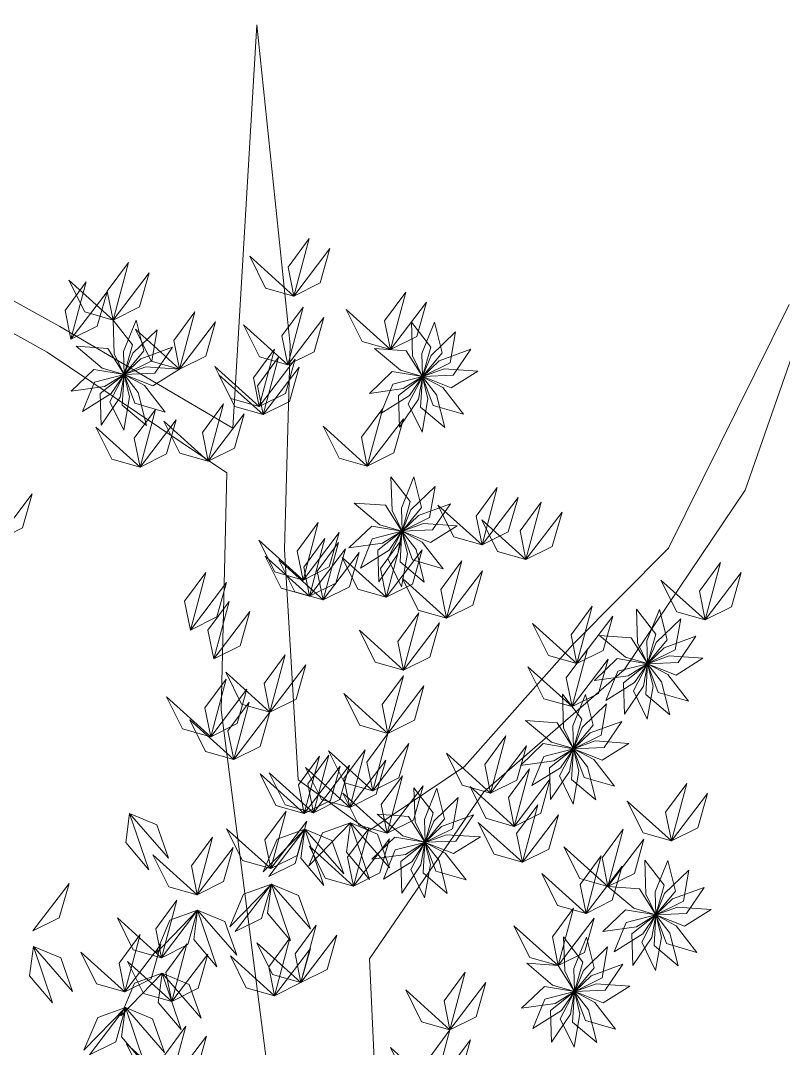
# Model space of a CAD drawing. Header units: inches. Extents: x 15 to 22798, y 21 to 21519.
# Drawn here: x 14761.8 to 14838.7, y 12548.8 to 12652.4 of the extents above; entities that cross this region are included whole.
import ezdxf

# ---------------------------------------------------------------- set-up
doc = ezdxf.new("R2010")
doc.units = ezdxf.units.IN
doc.header["$MEASUREMENT"] = 0
doc.layers.add('ARREDAMENTO', color=8, linetype='Continuous', lineweight=13)

msp = doc.modelspace()

# ---------------------------------------------------------------- linework, layer by layer
at = {"layer": 'ARREDAMENTO', "linetype": 'Continuous', "lineweight": 0}
for points in [[(14839.25, 12623.81), (14827.09, 12599.26), (14817.46, 12589.55), (14806.54, 12577.26), (14796.9, 12570.77), (14789.78, 12575.9), (14788.41, 12599.11), (14788.97, 12619.75), (14785.62, 12651.97), (14783.2, 12611.34), (14765.75, 12621.59), (14737.97, 12636.96), (14732.75, 12652.41), (14737.98, 12633.74), (14764.47, 12619.01), (14782.57, 12606.83), (14782.02, 12582.97), (14788.66, 12531.41)], [(14851.22, 12527.78), (14838.31, 12530.96), (14822.86, 12525.74), (14805.46, 12523.09), (14798.35, 12528.22), (14796.95, 12557.88), (14808.49, 12574.69), (14822.63, 12586.99), (14834.81, 12605.09), (14842.46, 12627.04)]]:
    msp.add_lwpolyline(points, dxfattribs=at)
at = {"layer": 'ARREDAMENTO', "lineweight": 0}
for points in [[(14789.34, 12624.65), (14788.76, 12627.56), (14790.89, 12630.45), (14789.34, 12624.65)], [(14789.34, 12624.65), (14792, 12625.97), (14792.98, 12629.43), (14789.34, 12624.65)], [(14771.12, 12622.24), (14770.54, 12625.15), (14772.67, 12628.04), (14771.12, 12622.24)], [(14789.34, 12624.65), (14786.49, 12625.46), (14784.89, 12628.67), (14789.34, 12624.65)], [(14771.12, 12622.24), (14773.78, 12623.56), (14774.75, 12627.01), (14771.12, 12622.24)], [(14766.87, 12620.3), (14766.29, 12623.2), (14768.42, 12626.09), (14766.87, 12620.3)], [(14771.12, 12622.24), (14768.27, 12623.05), (14766.67, 12626.26), (14771.12, 12622.24)], [(14766.87, 12620.3), (14769.53, 12621.62), (14770.51, 12625.07), (14766.87, 12620.3)], [(14799.06, 12619.27), (14798.48, 12622.17), (14800.61, 12625.06), (14799.06, 12619.27)], [(14799.06, 12619.27), (14801.72, 12620.59), (14802.69, 12624.04), (14799.06, 12619.27)], [(14777.82, 12617.29), (14777.24, 12620.19), (14779.36, 12623.08), (14777.82, 12617.29)], [(14788.73, 12617.72), (14788.14, 12620.63), (14790.27, 12623.52), (14788.73, 12617.72)], [(14799.06, 12619.27), (14796.21, 12620.07), (14794.61, 12623.29), (14799.06, 12619.27)], [(14771.12, 12622.24), (14771.24, 12618.83), (14772.25, 12616.76), (14773.08, 12619.73), (14771.12, 12622.24)], [(14773.45, 12622.22), (14772.18, 12619.06), (14772.25, 12616.75), (14774.22, 12619.13), (14773.45, 12622.22)], [(14777.82, 12617.29), (14780.48, 12618.61), (14781.45, 12622.06), (14777.82, 12617.29)], [(14788.73, 12617.72), (14785.87, 12618.53), (14784.27, 12621.74), (14788.73, 12617.72)], [(14788.73, 12617.72), (14791.38, 12619.04), (14792.36, 12622.49), (14788.73, 12617.72)], [(14801.19, 12622.03), (14801.31, 12618.63), (14802.31, 12616.55), (14803.14, 12619.52), (14801.19, 12622.03)], [(14803.52, 12622.01), (14802.24, 12618.85), (14802.31, 12616.55), (14804.28, 12618.92), (14803.52, 12622.01)], [(14775.57, 12621.25), (14773.12, 12618.89), (14772.25, 12616.75), (14775.01, 12618.12), (14775.57, 12621.25)], [(14777.82, 12617.29), (14774.97, 12618.09), (14773.37, 12621.31), (14777.82, 12617.29)], [(14805.64, 12621.05), (14803.19, 12618.68), (14802.31, 12616.54), (14805.08, 12617.92), (14805.64, 12621.05)], [(14767.41, 12619.59), (14770.02, 12617.4), (14772.24, 12616.76), (14770.59, 12619.36), (14767.41, 12619.59)], [(14777.12, 12619.51), (14773.92, 12618.34), (14772.25, 12616.75), (14775.33, 12616.88), (14777.12, 12619.51)], [(14785.84, 12613.52), (14785.26, 12616.42), (14787.38, 12619.31), (14785.84, 12613.52)], [(14786.25, 12612.71), (14785.66, 12615.62), (14787.79, 12618.51), (14786.25, 12612.71)], [(14797.48, 12619.38), (14800.09, 12617.19), (14802.3, 12616.55), (14800.65, 12619.15), (14797.48, 12619.38)], [(14807.18, 12619.3), (14803.98, 12618.14), (14802.32, 12616.54), (14805.4, 12616.67), (14807.18, 12619.3)], [(14777.82, 12617.29), (14774.42, 12617.53), (14772.25, 12616.74), (14775.12, 12615.61), (14777.82, 12617.29)], [(14785.84, 12613.52), (14782.99, 12614.32), (14781.39, 12617.54), (14785.84, 12613.52)], [(14785.84, 12613.52), (14788.49, 12614.84), (14789.47, 12618.29), (14785.84, 12613.52)], [(14786.25, 12612.71), (14788.9, 12614.03), (14789.88, 12617.49), (14786.25, 12612.71)], [(14766.9, 12615.06), (14770.27, 12615.53), (14772.23, 12616.75), (14769.19, 12617.26), (14766.9, 12615.06)], [(14768.05, 12613.03), (14770.94, 12614.84), (14772.23, 12616.75), (14769.25, 12615.98), (14768.05, 12613.03)], [(14769.92, 12611.65), (14771.83, 12614.47), (14772.24, 12616.74), (14769.82, 12614.83), (14769.92, 12611.65)], [(14772.2, 12611.14), (14772.79, 12614.5), (14772.24, 12616.74), (14770.81, 12614.01), (14772.2, 12611.14)], [(14774.48, 12611.61), (14773.66, 12614.92), (14772.24, 12616.74), (14772.05, 12613.66), (14774.48, 12611.61)], [(14776.38, 12612.96), (14774.28, 12615.65), (14772.25, 12616.74), (14773.32, 12613.85), (14776.38, 12612.96)], [(14786.25, 12612.71), (14783.39, 12613.52), (14781.79, 12616.73), (14786.25, 12612.71)], [(14796.96, 12614.85), (14800.34, 12615.33), (14802.3, 12616.54), (14799.26, 12617.06), (14796.96, 12614.85)], [(14798.11, 12612.82), (14801, 12614.63), (14802.3, 12616.54), (14799.31, 12615.77), (14798.11, 12612.82)], [(14799.99, 12611.44), (14801.89, 12614.26), (14802.3, 12616.53), (14799.88, 12614.62), (14799.99, 12611.44)], [(14802.26, 12610.94), (14802.85, 12614.29), (14802.3, 12616.53), (14800.87, 12613.8), (14802.26, 12610.94)], [(14804.54, 12611.4), (14803.72, 12614.71), (14802.31, 12616.53), (14802.11, 12613.45), (14804.54, 12611.4)], [(14806.44, 12612.76), (14804.34, 12615.44), (14802.31, 12616.53), (14803.38, 12613.64), (14806.44, 12612.76)], [(14807.89, 12617.08), (14804.49, 12617.32), (14802.32, 12616.54), (14805.18, 12615.4), (14807.89, 12617.08)], [(14780.7, 12608.02), (14780.12, 12610.92), (14782.25, 12613.81), (14780.7, 12608.02)], [(14796.74, 12607.51), (14796.16, 12610.42), (14798.29, 12613.31), (14796.74, 12607.51)], [(14773.84, 12607.42), (14773.25, 12610.33), (14775.38, 12613.22), (14773.84, 12607.42)], [(14780.7, 12608.02), (14783.36, 12609.34), (14784.33, 12612.79), (14780.7, 12608.02)], [(14796.74, 12607.51), (14799.4, 12608.84), (14800.38, 12612.29), (14796.74, 12607.51)], [(14773.84, 12607.42), (14770.99, 12608.23), (14769.39, 12611.44), (14773.84, 12607.42)], [(14773.84, 12607.42), (14776.49, 12608.74), (14777.47, 12612.19), (14773.84, 12607.42)], [(14780.7, 12608.02), (14777.85, 12608.82), (14776.25, 12612.04), (14780.7, 12608.02)], [(14796.74, 12607.51), (14793.89, 12608.32), (14792.29, 12611.53), (14796.74, 12607.51)], [(14799.11, 12606.45), (14799.23, 12603.04), (14800.24, 12600.97), (14801.07, 12603.94), (14799.11, 12606.45)], [(14801.44, 12606.43), (14800.17, 12603.27), (14800.24, 12600.96), (14802.21, 12603.34), (14801.44, 12606.43)], [(14803.57, 12605.46), (14801.11, 12603.1), (14800.24, 12600.96), (14803, 12602.33), (14803.57, 12605.46)], [(14808.3, 12599.58), (14807.72, 12602.49), (14809.84, 12605.38), (14808.3, 12599.58)], [(14759.34, 12599.97), (14761.99, 12601.29), (14762.97, 12604.74), (14759.34, 12599.97)], [(14808.3, 12599.58), (14810.95, 12600.9), (14811.93, 12604.35), (14808.3, 12599.58)], [(14795.4, 12603.8), (14798.01, 12601.61), (14800.23, 12600.96), (14798.58, 12603.57), (14795.4, 12603.8)], [(14805.11, 12603.72), (14801.91, 12602.55), (14800.24, 12600.96), (14803.32, 12601.09), (14805.11, 12603.72)], [(14808.3, 12599.58), (14805.45, 12600.39), (14803.85, 12603.6), (14808.3, 12599.58)], [(14812.73, 12598.1), (14812.14, 12601.01), (14814.27, 12603.9), (14812.73, 12598.1)], [(14812.73, 12598.1), (14809.87, 12598.91), (14808.28, 12602.12), (14812.73, 12598.1)], [(14812.73, 12598.1), (14815.38, 12599.42), (14816.36, 12602.87), (14812.73, 12598.1)], [(14790.26, 12596.04), (14789.67, 12598.95), (14791.8, 12601.84), (14790.26, 12596.04)], [(14794.89, 12599.27), (14798.26, 12599.74), (14800.23, 12600.96), (14797.18, 12601.47), (14794.89, 12599.27)], [(14796.04, 12597.24), (14798.93, 12599.05), (14800.23, 12600.95), (14797.24, 12600.19), (14796.04, 12597.24)], [(14797.91, 12595.86), (14799.82, 12598.68), (14800.23, 12600.95), (14797.81, 12599.04), (14797.91, 12595.86)], [(14800.19, 12595.35), (14800.78, 12598.71), (14800.23, 12600.95), (14798.8, 12598.22), (14800.19, 12595.35)], [(14802.47, 12595.82), (14801.65, 12599.13), (14800.23, 12600.95), (14800.04, 12597.87), (14802.47, 12595.82)], [(14805.81, 12601.5), (14802.41, 12601.74), (14800.24, 12600.95), (14803.11, 12599.82), (14805.81, 12601.5)], [(14804.37, 12597.17), (14802.27, 12599.86), (14800.24, 12600.95), (14801.31, 12598.06), (14804.37, 12597.17)], [(14790.26, 12596.04), (14787.41, 12596.85), (14785.81, 12600.06), (14790.26, 12596.04)], [(14790.26, 12596.04), (14792.91, 12597.37), (14793.89, 12600.82), (14790.26, 12596.04)], [(14790.92, 12594.42), (14790.33, 12597.33), (14792.46, 12600.22), (14790.92, 12594.42)], [(14792.28, 12594.04), (14791.7, 12596.94), (14793.82, 12599.83), (14792.28, 12594.04)], [(14798.65, 12594.3), (14798.06, 12597.21), (14800.19, 12600.1), (14798.65, 12594.3)], [(14790.92, 12594.42), (14793.57, 12595.74), (14794.55, 12599.2), (14790.92, 12594.42)], [(14792.28, 12594.04), (14794.94, 12595.36), (14795.91, 12598.81), (14792.28, 12594.04)], [(14798.65, 12594.3), (14801.3, 12595.62), (14802.28, 12599.08), (14798.65, 12594.3)], [(14790.92, 12594.42), (14788.06, 12595.23), (14786.46, 12598.44), (14790.92, 12594.42)], [(14792.28, 12594.04), (14789.43, 12594.84), (14787.83, 12598.06), (14792.28, 12594.04)], [(14798.65, 12594.3), (14795.8, 12595.11), (14794.2, 12598.32), (14798.65, 12594.3)], [(14804.73, 12592.2), (14804.15, 12595.1), (14806.27, 12597.99), (14804.73, 12592.2)], [(14830.78, 12592.02), (14830.2, 12594.93), (14832.32, 12597.82), (14830.78, 12592.02)], [(14778.91, 12591), (14778.33, 12593.91), (14780.46, 12596.8), (14778.91, 12591)], [(14804.73, 12592.2), (14807.38, 12593.52), (14808.36, 12596.97), (14804.73, 12592.2)], [(14830.78, 12592.02), (14833.44, 12593.34), (14834.41, 12596.79), (14830.78, 12592.02)], [(14778.91, 12591), (14781.57, 12592.33), (14782.55, 12595.78), (14778.91, 12591)], [(14804.73, 12592.2), (14801.88, 12593), (14800.28, 12596.21), (14804.73, 12592.2)], [(14830.78, 12592.02), (14827.93, 12592.83), (14826.33, 12596.04), (14830.78, 12592.02)], [(14781.27, 12588.09), (14780.68, 12591), (14782.81, 12593.89), (14781.27, 12588.09)], [(14781.27, 12588.09), (14783.92, 12589.41), (14784.9, 12592.87), (14781.27, 12588.09)], [(14800.39, 12586.96), (14799.8, 12589.86), (14801.93, 12592.75), (14800.39, 12586.96)], [(14817.86, 12587.63), (14817.27, 12590.53), (14819.4, 12593.42), (14817.86, 12587.63)], [(14823.86, 12593.1), (14823.98, 12589.7), (14824.99, 12587.62), (14825.82, 12590.59), (14823.86, 12593.1)], [(14826.19, 12593.08), (14824.92, 12589.92), (14824.99, 12587.62), (14826.96, 12590), (14826.19, 12593.08)], [(14800.39, 12586.96), (14803.04, 12588.28), (14804.02, 12591.73), (14800.39, 12586.96)], [(14817.86, 12587.63), (14815, 12588.43), (14813.4, 12591.65), (14817.86, 12587.63)], [(14817.86, 12587.63), (14820.51, 12588.95), (14821.49, 12592.4), (14817.86, 12587.63)], [(14828.32, 12592.12), (14825.86, 12589.75), (14824.99, 12587.62), (14827.76, 12588.99), (14828.32, 12592.12)], [(14800.39, 12586.96), (14797.54, 12587.77), (14795.94, 12590.98), (14800.39, 12586.96)], [(14820.15, 12590.45), (14822.76, 12588.26), (14824.98, 12587.62), (14823.33, 12590.22), (14820.15, 12590.45)], [(14829.86, 12590.37), (14826.66, 12589.21), (14824.99, 12587.61), (14828.08, 12587.74), (14829.86, 12590.37)], [(14786.92, 12582.72), (14786.33, 12585.62), (14788.46, 12588.51), (14786.92, 12582.72)], [(14817.38, 12583.28), (14816.79, 12586.18), (14818.92, 12589.07), (14817.38, 12583.28)], [(14786.92, 12582.72), (14789.57, 12584.04), (14790.55, 12587.49), (14786.92, 12582.72)], [(14817.38, 12583.28), (14820.03, 12584.6), (14821.01, 12588.05), (14817.38, 12583.28)], [(14819.64, 12585.92), (14823.02, 12586.4), (14824.98, 12587.61), (14821.93, 12588.13), (14819.64, 12585.92)], [(14820.79, 12583.9), (14823.68, 12585.7), (14824.98, 12587.61), (14821.99, 12586.84), (14820.79, 12583.9)], [(14822.66, 12582.51), (14824.57, 12585.34), (14824.98, 12587.61), (14822.56, 12585.69), (14822.66, 12582.51)], [(14824.94, 12582.01), (14825.53, 12585.36), (14824.98, 12587.6), (14823.55, 12584.87), (14824.94, 12582.01)], [(14827.22, 12582.47), (14826.4, 12585.78), (14824.98, 12587.6), (14824.79, 12584.52), (14827.22, 12582.47)], [(14830.56, 12588.15), (14827.16, 12588.39), (14824.99, 12587.61), (14827.86, 12586.47), (14830.56, 12588.15)], [(14829.12, 12583.83), (14827.02, 12586.51), (14824.99, 12587.6), (14826.06, 12584.71), (14829.12, 12583.83)], [(14786.92, 12582.72), (14784.07, 12583.53), (14782.47, 12586.74), (14786.92, 12582.72)], [(14798.82, 12580.59), (14798.24, 12583.5), (14800.37, 12586.39), (14798.82, 12580.59)], [(14817.38, 12583.28), (14814.52, 12584.08), (14812.93, 12587.29), (14817.38, 12583.28)], [(14780.97, 12580.25), (14780.38, 12583.16), (14782.51, 12586.05), (14780.97, 12580.25)], [(14798.82, 12580.59), (14801.48, 12581.92), (14802.45, 12585.37), (14798.82, 12580.59)], [(14780.97, 12580.25), (14778.12, 12581.06), (14776.52, 12584.27), (14780.97, 12580.25)], [(14780.97, 12580.25), (14783.62, 12581.57), (14784.6, 12585.03), (14780.97, 12580.25)], [(14798.82, 12580.59), (14795.97, 12581.4), (14794.37, 12584.61), (14798.82, 12580.59)], [(14816.4, 12584.53), (14816.52, 12581.13), (14817.52, 12579.05), (14818.35, 12582.02), (14816.4, 12584.53)], [(14818.73, 12584.51), (14817.45, 12581.35), (14817.53, 12579.05), (14819.49, 12581.42), (14818.73, 12584.51)], [(14783.29, 12577.94), (14782.7, 12580.85), (14784.83, 12583.74), (14783.29, 12577.94)], [(14820.85, 12583.55), (14818.4, 12581.18), (14817.53, 12579.04), (14820.29, 12580.42), (14820.85, 12583.55)], [(14783.29, 12577.94), (14785.94, 12579.27), (14786.92, 12582.72), (14783.29, 12577.94)], [(14783.29, 12577.94), (14780.43, 12578.75), (14778.84, 12581.96), (14783.29, 12577.94)], [(14812.69, 12581.88), (14815.3, 12579.69), (14817.52, 12579.05), (14815.86, 12581.65), (14812.69, 12581.88)], [(14822.4, 12581.8), (14819.2, 12580.64), (14817.53, 12579.04), (14820.61, 12579.17), (14822.4, 12581.8)], [(14797.28, 12574.8), (14796.7, 12577.7), (14798.82, 12580.59), (14797.28, 12574.8)], [(14809.16, 12574.56), (14808.58, 12577.46), (14810.71, 12580.35), (14809.16, 12574.56)], [(14797.28, 12574.8), (14799.93, 12576.12), (14800.91, 12579.57), (14797.28, 12574.8)], [(14809.16, 12574.56), (14811.82, 12575.88), (14812.79, 12579.33), (14809.16, 12574.56)], [(14812.18, 12577.35), (14815.55, 12577.83), (14817.51, 12579.04), (14814.47, 12579.56), (14812.18, 12577.35)], [(14823.1, 12579.58), (14819.7, 12579.82), (14817.53, 12579.04), (14820.4, 12577.9), (14823.1, 12579.58)], [(14790.38, 12572.5), (14789.8, 12575.41), (14791.92, 12578.3), (14790.38, 12572.5)], [(14791.32, 12572.59), (14790.73, 12575.5), (14792.86, 12578.39), (14791.32, 12572.59)], [(14797.28, 12574.8), (14794.43, 12575.61), (14792.83, 12578.82), (14797.28, 12574.8)], [(14794.98, 12573.13), (14794.39, 12576.03), (14796.52, 12578.92), (14794.98, 12573.13)], [(14809.16, 12574.56), (14806.31, 12575.36), (14804.71, 12578.58), (14809.16, 12574.56)], [(14813.33, 12575.32), (14816.22, 12577.13), (14817.51, 12579.04), (14814.53, 12578.27), (14813.33, 12575.32)], [(14815.2, 12573.94), (14817.11, 12576.76), (14817.51, 12579.03), (14815.1, 12577.12), (14815.2, 12573.94)], [(14817.48, 12573.44), (14818.07, 12576.79), (14817.52, 12579.03), (14816.09, 12576.3), (14817.48, 12573.44)], [(14819.76, 12573.9), (14818.93, 12577.21), (14817.52, 12579.03), (14817.33, 12575.95), (14819.76, 12573.9)], [(14821.66, 12575.26), (14819.56, 12577.94), (14817.52, 12579.03), (14818.6, 12576.14), (14821.66, 12575.26)], [(14790.38, 12572.5), (14793.03, 12573.83), (14794.01, 12577.28), (14790.38, 12572.5)], [(14794.98, 12573.13), (14792.12, 12573.93), (14790.52, 12577.15), (14794.98, 12573.13)], [(14791.32, 12572.59), (14793.97, 12573.92), (14794.95, 12577.37), (14791.32, 12572.59)], [(14794.98, 12573.13), (14797.63, 12574.45), (14798.61, 12577.9), (14794.98, 12573.13)], [(14790.38, 12572.5), (14787.53, 12573.31), (14785.93, 12576.52), (14790.38, 12572.5)], [(14791.32, 12572.59), (14788.46, 12573.4), (14786.86, 12576.61), (14791.32, 12572.59)], [(14798.74, 12570.53), (14798.15, 12573.43), (14800.28, 12576.32), (14798.74, 12570.53)], [(14811.55, 12571.22), (14810.97, 12574.13), (14813.09, 12577.02), (14811.55, 12571.22)], [(14811.55, 12571.22), (14814.21, 12572.54), (14815.18, 12576), (14811.55, 12571.22)], [(14798.74, 12570.53), (14801.39, 12571.85), (14802.37, 12575.3), (14798.74, 12570.53)], [(14801.43, 12575.1), (14801.55, 12571.69), (14802.56, 12569.61), (14803.39, 12572.58), (14801.43, 12575.1)], [(14803.76, 12575.08), (14802.49, 12571.92), (14802.56, 12569.61), (14804.53, 12571.99), (14803.76, 12575.08)], [(14811.55, 12571.22), (14808.7, 12572.03), (14807.1, 12575.24), (14811.55, 12571.22)], [(14827.38, 12569.75), (14826.8, 12572.66), (14828.93, 12575.55), (14827.38, 12569.75)], [(14798.74, 12570.53), (14795.89, 12571.33), (14794.29, 12574.55), (14798.74, 12570.53)], [(14805.89, 12574.11), (14803.43, 12571.74), (14802.56, 12569.61), (14805.33, 12570.98), (14805.89, 12574.11)], [(14827.38, 12569.75), (14830.04, 12571.07), (14831.01, 12574.53), (14827.38, 12569.75)], [(14812.37, 12567.6), (14811.79, 12570.5), (14813.91, 12573.39), (14812.37, 12567.6)], [(14827.38, 12569.75), (14824.53, 12570.56), (14822.93, 12573.77), (14827.38, 12569.75)], [(14772.78, 12572.52), (14772.39, 12569.58), (14774.71, 12566.84), (14772.78, 12572.52)], [(14772.78, 12572.52), (14775.52, 12571.38), (14776.72, 12568), (14772.78, 12572.52)], [(14787.02, 12566.97), (14786.43, 12569.87), (14788.56, 12572.76), (14787.02, 12566.97)], [(14787.02, 12566.97), (14786.43, 12569.87), (14788.56, 12572.76), (14787.02, 12566.97)], [(14797.72, 12572.45), (14800.33, 12570.26), (14802.55, 12569.61), (14800.9, 12572.22), (14797.72, 12572.45)], [(14807.43, 12572.37), (14804.23, 12571.2), (14802.56, 12569.61), (14805.65, 12569.73), (14807.43, 12572.37)], [(14812.37, 12567.6), (14815.03, 12568.92), (14816, 12572.37), (14812.37, 12567.6)], [(14787.02, 12566.97), (14784.16, 12567.77), (14782.56, 12570.98), (14787.02, 12566.97)], [(14787.02, 12566.97), (14784.16, 12567.77), (14782.56, 12570.98), (14787.02, 12566.97)], [(14790.43, 12570.94), (14787.64, 12569.94), (14786.26, 12566.63), (14790.43, 12570.94)], [(14786.8, 12566.16), (14789.46, 12567.48), (14790.43, 12570.94), (14786.8, 12566.16)], [(14787.02, 12566.97), (14789.67, 12568.29), (14790.65, 12571.74), (14787.02, 12566.97)], [(14787.02, 12566.97), (14789.67, 12568.29), (14790.65, 12571.74), (14787.02, 12566.97)], [(14790.43, 12570.94), (14790.04, 12568), (14792.36, 12565.26), (14790.43, 12570.94)], [(14790.43, 12570.94), (14793.17, 12569.8), (14794.37, 12566.42), (14790.43, 12570.94)], [(14795.03, 12571.56), (14792.24, 12570.57), (14790.85, 12567.25), (14795.03, 12571.56)], [(14795.03, 12571.56), (14794.64, 12568.62), (14796.95, 12565.88), (14795.03, 12571.56)], [(14795.35, 12565.2), (14794.76, 12568.1), (14796.89, 12570.99), (14795.35, 12565.2)], [(14795.03, 12571.56), (14797.76, 12570.42), (14798.97, 12567.04), (14795.03, 12571.56)], [(14812.37, 12567.6), (14809.52, 12568.4), (14807.92, 12571.62), (14812.37, 12567.6)], [(14820.99, 12565.15), (14820.41, 12568.05), (14822.53, 12570.94), (14820.99, 12565.15)], [(14779.59, 12564.32), (14779.01, 12567.23), (14781.13, 12570.12), (14779.59, 12564.32)], [(14795.35, 12565.2), (14798, 12566.52), (14798.98, 12569.97), (14795.35, 12565.2)], [(14797.21, 12567.92), (14800.59, 12568.39), (14802.55, 12569.61), (14799.5, 12570.12), (14797.21, 12567.92)], [(14808.13, 12570.15), (14804.73, 12570.38), (14802.56, 12569.6), (14805.43, 12568.47), (14808.13, 12570.15)], [(14820.99, 12565.15), (14823.65, 12566.47), (14824.62, 12569.92), (14820.99, 12565.15)], [(14779.59, 12564.32), (14782.24, 12565.65), (14783.22, 12569.1), (14779.59, 12564.32)], [(14795.35, 12565.2), (14792.5, 12566), (14790.9, 12569.21), (14795.35, 12565.2)], [(14798.36, 12565.89), (14801.25, 12567.69), (14802.55, 12569.6), (14799.56, 12568.84), (14798.36, 12565.89)], [(14800.23, 12564.5), (14802.14, 12567.33), (14802.55, 12569.6), (14800.13, 12567.68), (14800.23, 12564.5)], [(14802.51, 12564), (14803.1, 12567.36), (14802.55, 12569.6), (14801.12, 12566.86), (14802.51, 12564)], [(14804.79, 12564.47), (14803.97, 12567.77), (14802.55, 12569.6), (14802.36, 12566.52), (14804.79, 12564.47)], [(14806.69, 12565.82), (14804.59, 12568.51), (14802.56, 12569.6), (14803.63, 12566.71), (14806.69, 12565.82)], [(14820.99, 12565.15), (14818.14, 12565.95), (14816.54, 12569.17), (14820.99, 12565.15)], [(14779.59, 12564.32), (14776.74, 12565.13), (14775.14, 12568.34), (14779.59, 12564.32)], [(14818.78, 12562.45), (14818.19, 12565.35), (14820.32, 12568.24), (14818.78, 12562.45)], [(14824.7, 12567.8), (14824.82, 12564.39), (14825.83, 12562.31), (14826.66, 12565.29), (14824.7, 12567.8)], [(14827.03, 12567.78), (14825.76, 12564.62), (14825.83, 12562.31), (14827.8, 12564.69), (14827.03, 12567.78)], [(14818.78, 12562.45), (14821.43, 12563.77), (14822.41, 12567.22), (14818.78, 12562.45)], [(14829.15, 12566.81), (14826.7, 12564.45), (14825.83, 12562.31), (14828.59, 12563.68), (14829.15, 12566.81)], [(14818.78, 12562.45), (14815.92, 12563.25), (14814.32, 12566.46), (14818.78, 12562.45)], [(14763.05, 12560.68), (14765.7, 12562), (14766.68, 12565.45), (14763.05, 12560.68)], [(14787.07, 12565.4), (14784.28, 12564.4), (14782.89, 12561.09), (14787.07, 12565.4)], [(14783.44, 12560.62), (14786.09, 12561.95), (14787.07, 12565.4), (14783.44, 12560.62)], [(14787.07, 12565.4), (14786.68, 12562.46), (14788.99, 12559.72), (14787.07, 12565.4)], [(14787.07, 12565.4), (14789.8, 12564.26), (14791.01, 12560.88), (14787.07, 12565.4)], [(14820.99, 12565.15), (14823.6, 12562.96), (14825.82, 12562.31), (14824.17, 12564.92), (14820.99, 12565.15)], [(14830.7, 12565.07), (14827.5, 12563.9), (14825.83, 12562.31), (14828.91, 12562.44), (14830.7, 12565.07)], [(14776.01, 12557.98), (14775.43, 12560.89), (14777.56, 12563.78), (14776.01, 12557.98)], [(14779.64, 12562.76), (14776.85, 12561.76), (14775.47, 12558.45), (14779.64, 12562.76)], [(14776.01, 12557.98), (14778.67, 12559.3), (14779.64, 12562.76), (14776.01, 12557.98)], [(14779.64, 12562.76), (14779.25, 12559.82), (14781.57, 12557.08), (14779.64, 12562.76)], [(14779.64, 12562.76), (14782.38, 12561.62), (14783.58, 12558.24), (14779.64, 12562.76)], [(14815.97, 12557.19), (14815.39, 12560.09), (14817.51, 12562.98), (14815.97, 12557.19)], [(14820.48, 12560.62), (14823.85, 12561.09), (14825.81, 12562.31), (14822.77, 12562.82), (14820.48, 12560.62)], [(14831.4, 12562.85), (14828, 12563.08), (14825.83, 12562.3), (14828.7, 12561.17), (14831.4, 12562.85)], [(14776.01, 12557.98), (14773.16, 12558.79), (14771.56, 12562), (14776.01, 12557.98)], [(14815.97, 12557.19), (14818.62, 12558.51), (14819.6, 12561.96), (14815.97, 12557.19)], [(14821.63, 12558.59), (14824.52, 12560.4), (14825.81, 12562.3), (14822.83, 12561.54), (14821.63, 12558.59)], [(14823.5, 12557.2), (14825.41, 12560.03), (14825.82, 12562.3), (14823.4, 12560.38), (14823.5, 12557.2)], [(14825.78, 12556.7), (14826.37, 12560.06), (14825.82, 12562.3), (14824.39, 12559.56), (14825.78, 12556.7)], [(14828.06, 12557.17), (14827.24, 12560.47), (14825.82, 12562.3), (14825.63, 12559.22), (14828.06, 12557.17)], [(14829.96, 12558.52), (14827.86, 12561.21), (14825.83, 12562.3), (14826.9, 12559.41), (14829.96, 12558.52)], [(14790.05, 12555.47), (14789.46, 12558.38), (14791.59, 12561.27), (14790.05, 12555.47)], [(14815.97, 12557.19), (14813.12, 12557.99), (14811.52, 12561.2), (14815.97, 12557.19)], [(14772.31, 12554.53), (14771.73, 12557.44), (14773.86, 12560.33), (14772.31, 12554.53)], [(14790.05, 12555.47), (14787.2, 12556.28), (14785.6, 12559.49), (14790.05, 12555.47)], [(14787.39, 12554.15), (14786.81, 12557.05), (14788.94, 12559.94), (14787.39, 12554.15)], [(14790.05, 12555.47), (14792.7, 12556.79), (14793.68, 12560.24), (14790.05, 12555.47)], [(14816.51, 12560.07), (14816.63, 12556.66), (14817.63, 12554.58), (14818.46, 12557.55), (14816.51, 12560.07)], [(14818.84, 12560.05), (14817.56, 12556.89), (14817.63, 12554.58), (14819.6, 12556.96), (14818.84, 12560.05)], [(14763.1, 12559.11), (14762.71, 12556.17), (14765.03, 12553.43), (14763.1, 12559.11)], [(14763.1, 12559.11), (14765.84, 12557.97), (14767.04, 12554.59), (14763.1, 12559.11)], [(14772.31, 12554.53), (14769.46, 12555.34), (14767.86, 12558.55), (14772.31, 12554.53)], [(14772.31, 12554.53), (14774.97, 12555.85), (14775.95, 12559.3), (14772.31, 12554.53)], [(14777.03, 12553.58), (14776.44, 12556.48), (14778.57, 12559.37), (14777.03, 12553.58)], [(14787.39, 12554.15), (14790.05, 12555.47), (14791.03, 12558.92), (14787.39, 12554.15)], [(14820.96, 12559.08), (14818.51, 12556.71), (14817.64, 12554.58), (14820.4, 12555.95), (14820.96, 12559.08)], [(14777.03, 12553.58), (14774.18, 12554.38), (14772.58, 12557.6), (14777.03, 12553.58)], [(14777.03, 12553.58), (14779.68, 12554.9), (14780.66, 12558.35), (14777.03, 12553.58)], [(14787.39, 12554.15), (14784.54, 12554.95), (14782.94, 12558.17), (14787.39, 12554.15)], [(14812.8, 12557.42), (14815.41, 12555.22), (14817.62, 12554.58), (14815.97, 12557.19), (14812.8, 12557.42)], [(14776.06, 12556.42), (14773.27, 12555.42), (14771.89, 12552.11), (14776.06, 12556.42)], [(14776.06, 12556.42), (14775.68, 12553.48), (14777.99, 12550.74), (14776.06, 12556.42)], [(14776.06, 12556.42), (14778.8, 12555.28), (14780.01, 12551.9), (14776.06, 12556.42)], [(14805.06, 12550.72), (14804.48, 12553.63), (14806.6, 12556.52), (14805.06, 12550.72)], [(14822.5, 12557.34), (14819.3, 12556.17), (14817.64, 12554.57), (14820.72, 12554.7), (14822.5, 12557.34)], [(14805.06, 12550.72), (14807.72, 12552.04), (14808.69, 12555.49), (14805.06, 12550.72)], [(14823.21, 12555.11), (14819.81, 12555.35), (14817.64, 12554.57), (14820.5, 12553.43), (14823.21, 12555.11)], [(14805.06, 12550.72), (14802.21, 12551.53), (14800.61, 12554.74), (14805.06, 12550.72)], [(14812.28, 12552.89), (14815.66, 12553.36), (14817.62, 12554.58), (14814.58, 12555.09), (14812.28, 12552.89)], [(14813.43, 12550.86), (14816.32, 12552.66), (14817.62, 12554.57), (14814.63, 12553.8), (14813.43, 12550.86)], [(14815.31, 12549.47), (14817.21, 12552.3), (14817.62, 12554.57), (14815.2, 12552.65), (14815.31, 12549.47)], [(14817.58, 12548.97), (14818.17, 12552.33), (14817.62, 12554.57), (14816.19, 12551.83), (14817.58, 12548.97)], [(14819.87, 12549.44), (14819.04, 12552.74), (14817.63, 12554.56), (14817.43, 12551.49), (14819.87, 12549.44)], [(14821.76, 12550.79), (14819.66, 12553.48), (14817.63, 12554.57), (14818.71, 12551.67), (14821.76, 12550.79)], [(14772.37, 12552.96), (14769.57, 12551.97), (14768.19, 12548.66), (14772.37, 12552.96)], [(14768.74, 12548.19), (14771.39, 12549.51), (14772.37, 12552.96), (14768.74, 12548.19)], [(14772.37, 12552.96), (14771.98, 12550.02), (14774.29, 12547.28), (14772.37, 12552.96)], [(14772.37, 12552.96), (14775.1, 12551.82), (14776.31, 12548.44), (14772.37, 12552.96)], [(14776.91, 12545.3), (14776.32, 12548.21), (14778.45, 12551.1), (14776.91, 12545.3)], [(14803.52, 12544.92), (14802.93, 12547.83), (14805.06, 12550.72), (14803.52, 12544.92)], [(14776.91, 12545.3), (14774.06, 12546.11), (14772.46, 12549.32), (14776.91, 12545.3)], [(14776.91, 12545.3), (14779.56, 12546.62), (14780.54, 12550.08), (14776.91, 12545.3)], [(14803.52, 12544.92), (14806.17, 12546.24), (14807.15, 12549.7), (14803.52, 12544.92)], [(14803.52, 12544.92), (14800.67, 12545.73), (14799.07, 12548.94), (14803.52, 12544.92)]]:
    msp.add_lwpolyline(points, dxfattribs=at)

doc.saveas('drawing.dxf')
